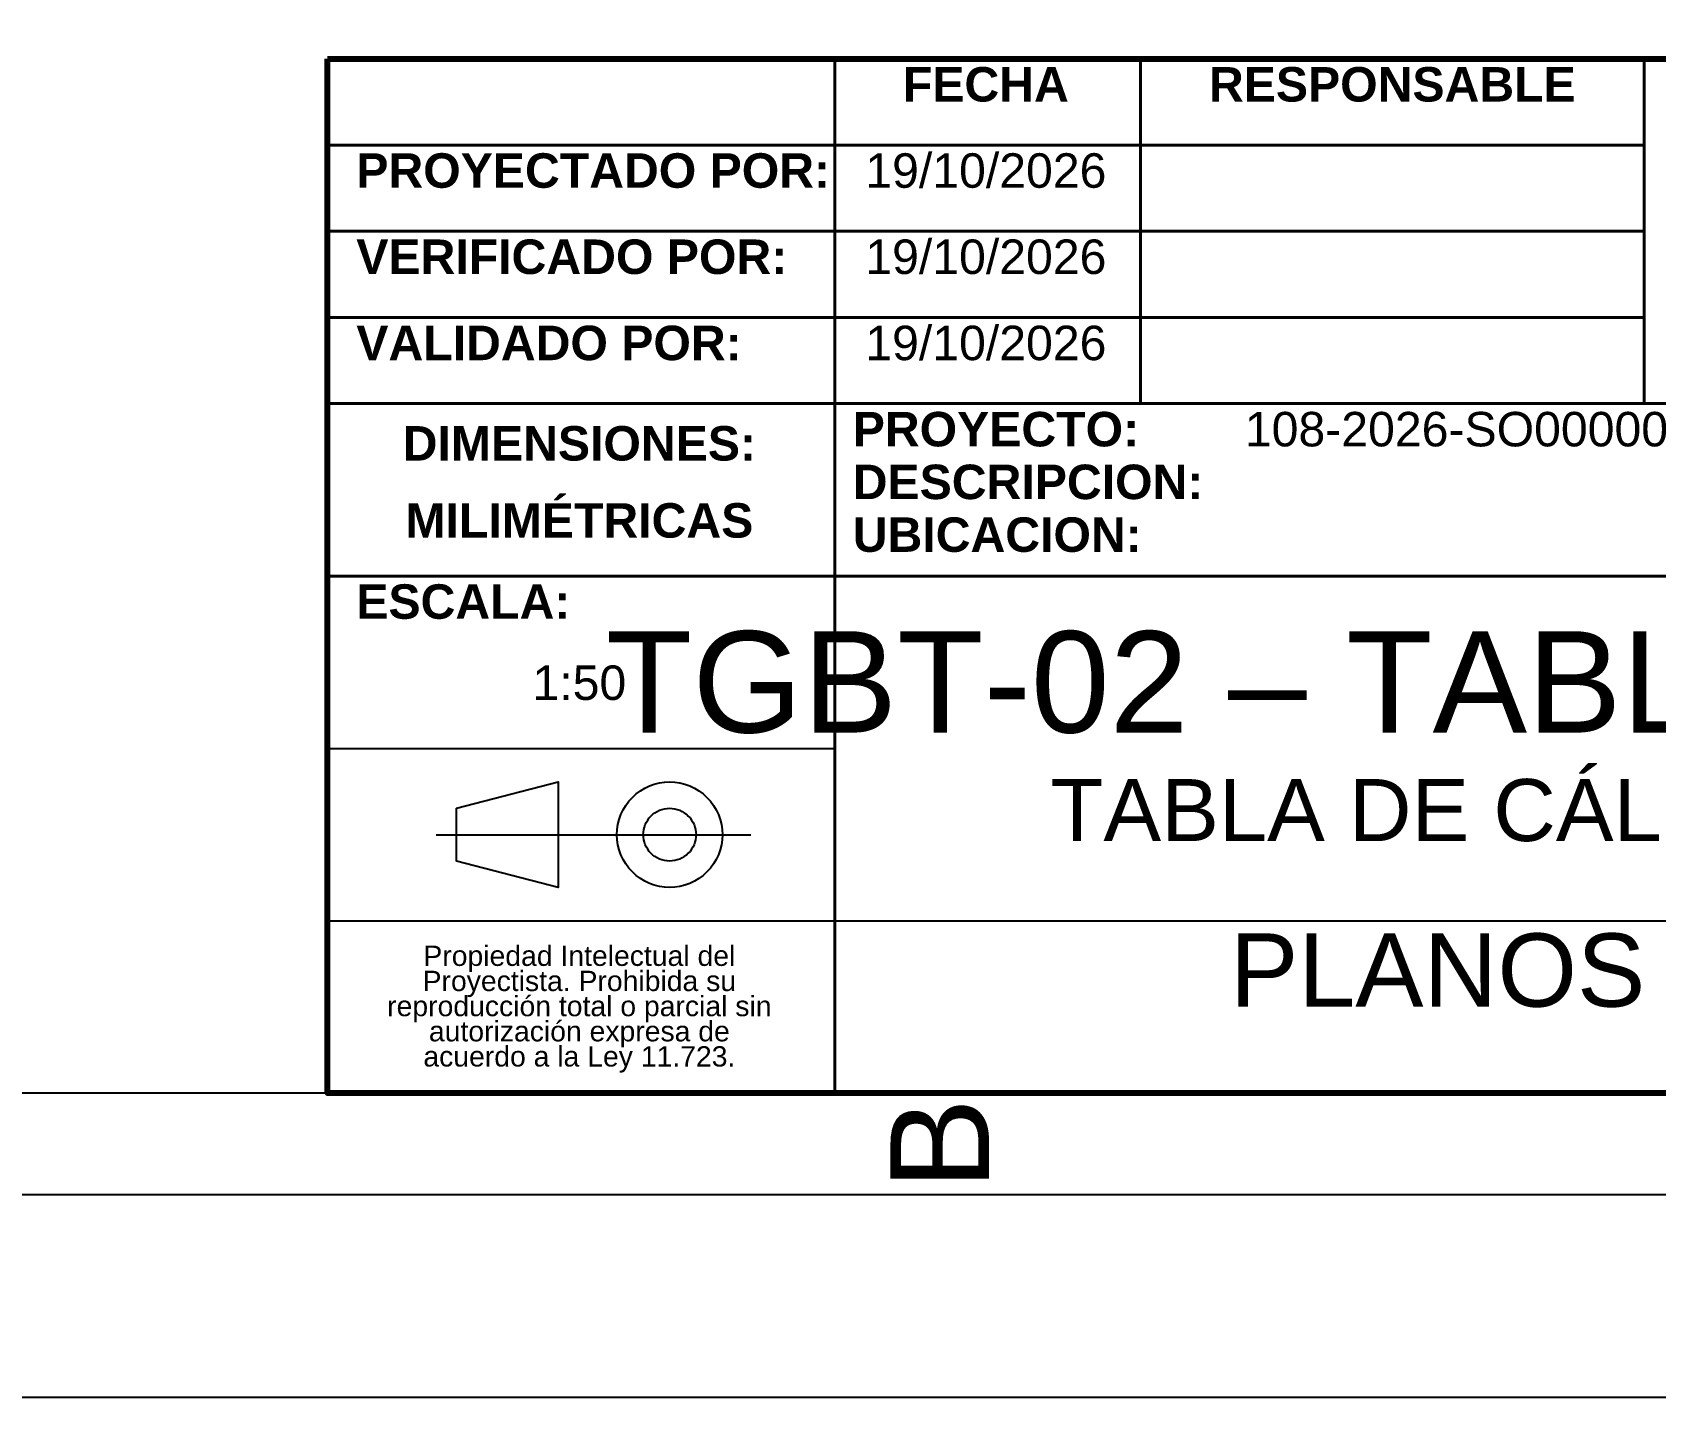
# Model space of a CAD drawing. Header units: millimetres. Extents: x 0 to 841, y 0 to 594.
# Drawn here: x 636.5 to 716.5, y 0 to 67.3 of the extents above; entities that cross this region are included whole.
import ezdxf
from ezdxf.enums import TextEntityAlignment as Align

# ---------------------------------------------------------------- set-up
doc = ezdxf.new("R2010")
doc.units = ezdxf.units.MM
doc.layers.add('291-A-LAMINA', color=8, linetype='Continuous')
doc.layers.add('291-E-TEXTOS', color=7, linetype='Continuous')
doc.styles.add('ARIAL', font='arial.ttf')
doc.styles.add('ARIAL_BOLD', font='arialbd.ttf')

msp = doc.modelspace()

# ---------------------------------------------------------------- linework, layer by layer
at = {"layer": '291-A-LAMINA'}
for p, q in [((651, 32), (676, 32)), ((656.361, 27.75), (671.861, 27.75)), ((651, 23.5), (676, 23.5)), ((676, 23.5), (771.035, 23.5))]:
    msp.add_line(p, q, dxfattribs=at)
for points in [[(0, 594), (841, 594), (841, 0), (0, 0)], [(25, 584), (831, 584), (831, 10), (25, 10)], [(30, 579), (826, 579), (826, 15), (30, 15)], [(657.361, 29.05), (662.361, 30.35), (662.361, 25.15), (657.361, 26.45)], [(670.461, 27.75), (670.449, 27.495), (670.411, 27.243), (670.349, 26.995), (670.263, 26.755), (670.154, 26.524), (670.023, 26.306), (669.871, 26.101), (669.7, 25.912), (669.511, 25.74), (669.306, 25.588), (669.087, 25.457), (668.856, 25.348), (668.616, 25.262), (668.368, 25.2), (668.116, 25.163), (667.861, 25.15), (667.606, 25.163), (667.354, 25.2), (667.106, 25.262), (666.866, 25.348), (666.636, 25.457), (666.417, 25.588), (666.212, 25.74), (666.023, 25.912), (665.851, 26.101), (665.699, 26.306), (665.568, 26.524), (665.459, 26.755), (665.373, 26.995), (665.311, 27.243), (665.274, 27.495), (665.261, 27.75), (665.274, 28.005), (665.311, 28.257), (665.373, 28.505), (665.459, 28.745), (665.568, 28.976), (665.699, 29.194), (665.851, 29.399), (666.023, 29.588), (666.212, 29.76), (666.417, 29.912), (666.636, 30.043), (666.866, 30.152), (667.106, 30.238), (667.354, 30.3), (667.606, 30.337), (667.861, 30.35), (668.116, 30.337), (668.368, 30.3), (668.616, 30.238), (668.856, 30.152), (669.087, 30.043), (669.306, 29.912), (669.511, 29.76), (669.7, 29.588), (669.871, 29.399), (670.023, 29.194), (670.154, 28.976), (670.263, 28.745), (670.349, 28.505), (670.411, 28.257), (670.449, 28.005)], [(669.161, 27.75), (669.155, 27.623), (669.136, 27.496), (669.105, 27.373), (669.062, 27.253), (669.008, 27.137), (668.942, 27.028), (668.866, 26.925), (668.78, 26.831), (668.686, 26.745), (668.583, 26.669), (668.474, 26.603), (668.359, 26.549), (668.239, 26.506), (668.115, 26.475), (667.989, 26.456), (667.861, 26.45), (667.734, 26.456), (667.608, 26.475), (667.484, 26.506), (667.364, 26.549), (667.248, 26.603), (667.139, 26.669), (667.037, 26.745), (666.942, 26.831), (666.856, 26.925), (666.78, 27.028), (666.715, 27.137), (666.66, 27.253), (666.617, 27.373), (666.586, 27.496), (666.567, 27.623), (666.561, 27.75), (666.567, 27.877), (666.586, 28.004), (666.617, 28.127), (666.66, 28.247), (666.715, 28.363), (666.78, 28.472), (666.856, 28.575), (666.942, 28.669), (667.037, 28.755), (667.139, 28.831), (667.248, 28.896), (667.364, 28.951), (667.484, 28.994), (667.608, 29.025), (667.734, 29.044), (667.861, 29.05), (667.989, 29.044), (668.115, 29.025), (668.239, 28.994), (668.359, 28.951), (668.474, 28.896), (668.583, 28.831), (668.686, 28.755), (668.78, 28.669), (668.866, 28.575), (668.942, 28.472), (669.008, 28.363), (669.062, 28.247), (669.105, 28.127), (669.136, 28.004), (669.155, 27.877)]]:
    msp.add_lwpolyline(points, close=True, dxfattribs=at)
at = {"layer": '291-E-TEXTOS', "color": 7, "lineweight": 40}
for p, q in [((676, 66), (676, 15)), ((691.071, 66), (691.071, 49)), ((715.894, 66), (715.894, 49)), ((651, 61.75), (715.894, 61.75)), ((651, 57.5), (715.894, 57.5)), ((651, 53.25), (715.894, 53.25)), ((651, 49), (826, 49)), ((651, 40.5), (676, 40.5)), ((676, 40.5), (771.035, 40.5))]:
    msp.add_line(p, q, dxfattribs=at)
at = {"layer": '291-E-TEXTOS', "color": 7, "lineweight": 80}
msp.add_lwpolyline([(651, 66), (826, 66), (826, 15), (651, 15)], close=True, dxfattribs=at)

# ---------------------------------------------------------------- texts
at = {"layer": '291-E-TEXTOS', "color": 7}
for s, height, style, p in [('FECHA', 1.7, 'ARIAL_BOLD', (683.447, 63.383)), ('RESPONSABLE', 1.7, 'ARIAL_BOLD', (703.482, 63.383)), ('19/10/2026', 1.7, 'ARIAL', (683.447, 59.133)), ('19/10/2026', 1.7, 'ARIAL', (683.447, 54.883)), ('19/10/2026', 1.7, 'ARIAL', (683.447, 50.633)), ('DIMENSIONES:', 1.7, 'ARIAL_BOLD', (663.411, 45.683)), ('MILIMÉTRICAS', 1.7, 'ARIAL_BOLD', (663.411, 41.883)), ('1:50', 1.7, 'ARIAL', (663.411, 33.883)), ('TABLA DE CÁLCULO DE CIRCUITOS', 3.056, 'ARIAL', (723.518, 26.519)), ('PLANOS DE DETALLES', 3.611, 'ARIAL', (723.518, 18.187))]:
    msp.add_text(s, height=height, dxfattribs=dict(at, style=style)).set_placement(p, align=Align.BOTTOM_CENTER)
for s, style, p in [('PROYECTADO POR:', 'ARIAL_BOLD', (652.418, 59.133)), ('VERIFICADO POR:', 'ARIAL_BOLD', (652.418, 54.883)), ('VALIDADO POR:', 'ARIAL_BOLD', (652.418, 50.633)), ('PROYECTO:', 'ARIAL_BOLD', (676.886, 46.383)), ('108-2026-SO000002-E-DU-003', 'ARIAL', (696.213, 46.383)), ('DESCRIPCION:', 'ARIAL_BOLD', (676.886, 43.783)), ('UBICACION:', 'ARIAL_BOLD', (676.886, 41.183)), ('ESCALA:', 'ARIAL_BOLD', (652.418, 37.883))]:
    msp.add_text(s, height=1.7, dxfattribs=dict(at, style=style)).set_placement(p, align=Align.BOTTOM_LEFT)
at = {"layer": '291-E-TEXTOS', "true_color": 0xe00000, "style": 'ARIAL'}
msp.add_text('TGBT-02 – TABLERO PLANTA BAJA', height=5, dxfattribs=at).set_placement((723.518, 31.283), align=Align.BOTTOM_CENTER)
at = {"layer": '291-E-TEXTOS', "color": 7, "style": 'ARIAL'}
for s, p in [('Propiedad Intelectual del', (663.411, 21.78)), ('Proyectista. Prohibida su', (663.411, 20.54)), ('reproducción total o parcial sin', (663.411, 19.3)), ('autorización expresa de', (663.411, 18.06)), ('acuerdo a la Ley 11.723.', (663.411, 16.82))]:
    msp.add_text(s, height=1, dxfattribs=at).set_placement(p, align=Align.MIDDLE_CENTER)
msp.add_text('B', height=4.861, rotation=90, dxfattribs=at).set_placement((685.062, 12.5), align=Align.BOTTOM_CENTER)

doc.saveas('drawing.dxf')
